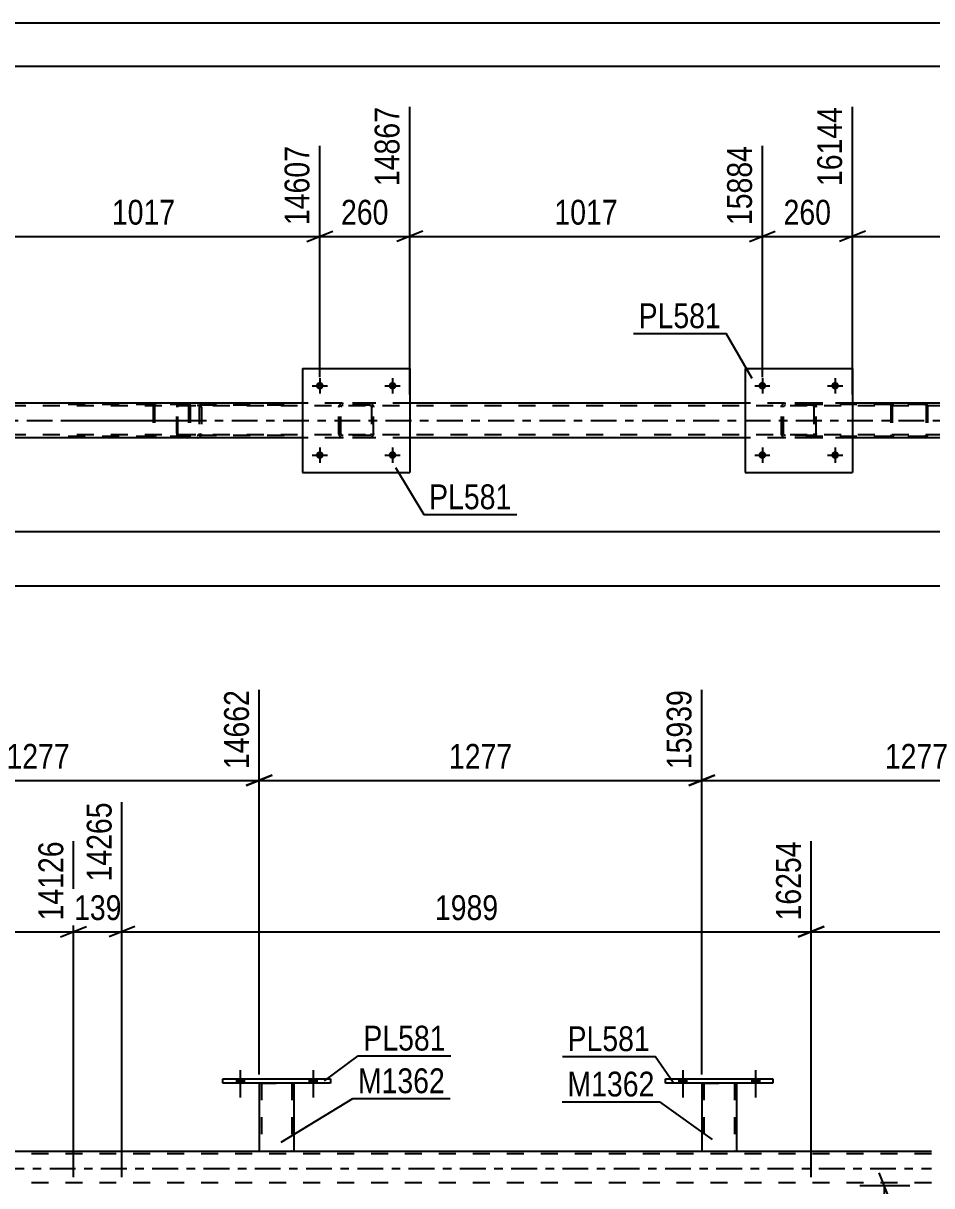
# Model space of a CAD drawing. Header units: millimetres. Extents: x 0 to 841, y 0 to 594.
# Drawn here: x 637.8 to 742.7, y 459.8 to 594 of the extents above; entities that cross this region are included whole.
import ezdxf

# ---------------------------------------------------------------- set-up
doc = ezdxf.new("R2010")
doc.units = ezdxf.units.MM
doc.linetypes.add('DXK_LINE_DOT2', pattern=[3.9198, 1.9599, -1.9599])
doc.linetypes.add('DXK_LINE_DOT3', pattern=[5.9187, 2.979, -0.9799, 0.9799, -0.9799])
doc.styles.add('Arial Narrow', font='ARIALN.TTF', dxfattribs={"height": 0.2})

# ---------------------------------------------------------------- blocks, each defined once
blk = doc.blocks.new('Unknown-318885291-1133')
at = {"color": 5, "linetype": 'Continuous'}
for p, q in [((841, 594), (0, 594)), ((836, 589), (5, 589))]:
    blk.add_line(p, q, dxfattribs=at)
blk = doc.blocks.new('Part-318885291-2902 - 2884')
at = {"color": 2, "linetype": 'Continuous'}
for p, q in [((721.13, 554.17), (721.13, 542.17)), ((721.13, 554.17), (733.53, 554.17)), ((733.53, 554.17), (733.53, 542.17)), ((721.13, 542.17), (733.53, 542.17))]:
    blk.add_line(p, q, dxfattribs=at)
blk = doc.blocks.new('Bolt-318885291-2938 - 2884')
at = {"linetype": 'Continuous'}
for points in [[(672.49, 544.17, -1), (671.61, 544.17, -1)], [(680.89, 544.17, -1), (680.01, 544.17, -1)]]:
    blk.add_hatch(color=1, dxfattribs=at).paths.add_polyline_path(points)
at = {"color": 1, "linetype": 'Continuous'}
for p, q in [((672.05, 545.05), (672.05, 543.29)), ((680.45, 545.05), (680.45, 543.29)), ((671.17, 544.17), (672.93, 544.17)), ((679.57, 544.17), (681.33, 544.17))]:
    blk.add_line(p, q, dxfattribs=at)
blk = doc.blocks.new('Bolt-318885291-2939 - 2884')
at = {"linetype": 'Continuous'}
for points in [[(672.49, 552.17, -1), (671.61, 552.17, -1)], [(680.89, 552.17, -1), (680.01, 552.17, -1)]]:
    blk.add_hatch(color=1, dxfattribs=at).paths.add_polyline_path(points)
at = {"color": 1, "linetype": 'Continuous'}
for p, q in [((672.05, 553.05), (672.05, 551.29)), ((680.45, 553.05), (680.45, 551.29)), ((671.17, 552.17), (672.93, 552.17)), ((679.57, 552.17), (681.33, 552.17))]:
    blk.add_line(p, q, dxfattribs=at)
blk = doc.blocks.new('Bolt-318885291-2940 - 2884')
at = {"linetype": 'Continuous'}
for points in [[(723.57, 544.17, -1), (722.69, 544.17, -1)], [(731.97, 544.17, -1), (731.09, 544.17, -1)]]:
    blk.add_hatch(color=1, dxfattribs=at).paths.add_polyline_path(points)
at = {"color": 1, "linetype": 'Continuous'}
for p, q in [((723.13, 545.05), (723.13, 543.29)), ((731.53, 545.05), (731.53, 543.29)), ((722.25, 544.17), (724.01, 544.17)), ((730.65, 544.17), (732.41, 544.17))]:
    blk.add_line(p, q, dxfattribs=at)
blk = doc.blocks.new('Bolt-318885291-2941 - 2884')
at = {"linetype": 'Continuous'}
for points in [[(723.57, 552.17, -1), (722.69, 552.17, -1)], [(731.97, 552.17, -1), (731.09, 552.17, -1)]]:
    blk.add_hatch(color=1, dxfattribs=at).paths.add_polyline_path(points)
at = {"color": 1, "linetype": 'Continuous'}
for p, q in [((723.13, 553.05), (723.13, 551.29)), ((731.53, 553.05), (731.53, 551.29)), ((722.25, 552.17), (724.01, 552.17)), ((730.65, 552.17), (732.41, 552.17))]:
    blk.add_line(p, q, dxfattribs=at)
blk = doc.blocks.new('Part-318885291-2991 - 2884')
at = {"color": 7, "linetype": 'DXK_LINE_DOT2'}
for p, q in [((725.62, 550.13), (725.81, 550.17)), ((725.81, 550.17), (725.62, 550.13)), ((728.85, 550.17), (725.81, 550.17)), ((728.85, 550.17), (729.03, 550.13)), ((729.03, 550.13), (728.85, 550.17)), ((725.33, 549.69), (725.36, 549.87)), ((725.36, 549.87), (725.33, 549.69)), ((725.33, 546.65), (725.33, 549.69)), ((725.57, 549.69), (725.58, 549.78)), ((725.57, 546.65), (725.57, 549.69)), ((725.58, 549.78), (725.64, 549.86)), ((725.64, 549.86), (725.71, 549.91)), ((725.71, 549.91), (725.81, 549.93)), ((728.85, 549.93), (725.81, 549.93)), ((728.85, 549.93), (728.94, 549.91)), ((728.94, 549.91), (729.02, 549.86)), ((729.02, 549.86), (729.07, 549.78)), ((729.07, 549.78), (729.09, 549.69)), ((729.09, 549.69), (729.09, 546.65)), ((729.29, 549.87), (729.33, 549.69)), ((729.33, 549.69), (729.29, 549.87)), ((729.33, 546.65), (729.33, 549.69)), ((725.36, 546.46), (725.33, 546.65)), ((725.33, 546.65), (725.36, 546.46)), ((725.58, 546.55), (725.57, 546.65)), ((725.64, 546.48), (725.58, 546.55)), ((725.81, 546.17), (725.62, 546.2)), ((725.62, 546.2), (725.81, 546.17)), ((725.71, 546.42), (725.64, 546.48)), ((725.81, 546.41), (725.71, 546.42)), ((728.85, 546.41), (725.81, 546.41)), ((728.85, 546.17), (725.81, 546.17)), ((728.94, 546.42), (728.85, 546.41)), ((729.03, 546.2), (728.85, 546.17)), ((728.85, 546.17), (729.03, 546.2)), ((729.02, 546.48), (728.94, 546.42)), ((729.07, 546.55), (729.02, 546.48)), ((729.09, 546.65), (729.07, 546.55)), ((729.33, 546.65), (729.29, 546.46)), ((729.29, 546.46), (729.33, 546.65))]:
    blk.add_line(p, q, dxfattribs=at)
at = {"color": 7, "linetype": 'DXK_LINE_DOT3'}
blk.add_line((727.33, 548.17), (727.33, 548.17), dxfattribs=at)
at = {"color": 7, "linetype": 'DXK_LINE_DOT2'}
for centre, start, end in [((725.81, 549.69), 112.5, 157.5), ((725.81, 549.69), 112.5, 157.5), ((728.85, 549.69), 22.5, 67.5), ((728.85, 549.69), 22.5, 67.5), ((725.81, 546.65), 202.5, 247.5), ((725.81, 546.65), 202.5, 247.5), ((728.85, 546.65), 292.5, 337.5), ((728.85, 546.65), 292.5, 337.5)]:
    blk.add_arc(centre, 0.48, start, end, dxfattribs=at)
blk = doc.blocks.new('Part-318885291-3011 - 2884')
at = {"color": 7, "linetype": 'DXK_LINE_DOT2'}
for p, q in [((655.6, 550.03), (655.55, 549.87)), ((655.69, 550.13), (655.6, 550.03)), ((655.8, 550.17), (655.69, 550.13)), ((667.95, 550.17), (655.8, 550.17)), ((657.07, 549.93), (657.07, 550.17)), ((658.08, 550.13), (657.89, 550.17)), ((655.55, 549.87), (655.53, 549.69)), ((655.53, 546.65), (655.53, 549.69)), ((655.66, 549.69), (655.67, 549.78)), ((655.66, 546.65), (655.66, 549.69)), ((655.67, 549.78), (655.7, 549.86)), ((655.7, 549.86), (655.74, 549.91)), ((655.74, 549.91), (655.8, 549.93)), ((667.95, 549.93), (655.8, 549.93)), ((657.89, 549.93), (657.98, 549.91)), ((657.98, 549.91), (658.07, 549.86)), ((658.07, 549.86), (658.12, 549.78)), ((658.12, 549.78), (658.14, 549.69)), ((658.14, 549.69), (658.14, 546.65)), ((658.37, 549.77), (658.35, 549.87)), ((658.39, 549.69), (658.37, 549.77)), ((658.39, 549.69), (658.39, 546.65)), ((655.53, 546.65), (655.55, 546.46)), ((655.55, 546.46), (655.6, 546.31)), ((655.6, 546.31), (655.69, 546.2)), ((655.67, 546.55), (655.66, 546.65)), ((655.7, 546.48), (655.67, 546.55)), ((655.69, 546.2), (655.8, 546.17)), ((655.74, 546.42), (655.7, 546.48)), ((655.8, 546.41), (655.74, 546.42)), ((667.95, 546.41), (655.8, 546.41)), ((667.95, 546.17), (655.8, 546.17)), ((657.07, 546.17), (657.07, 546.41)), ((657.98, 546.42), (657.89, 546.41)), ((657.89, 546.17), (658.08, 546.2)), ((658.07, 546.48), (657.98, 546.42)), ((658.12, 546.55), (658.07, 546.48)), ((658.14, 546.65), (658.12, 546.55)), ((658.35, 546.46), (658.37, 546.56)), ((658.37, 546.56), (658.39, 546.65))]:
    blk.add_line(p, q, dxfattribs=at)
for centre, start, end in [((657.9, 549.67), 23.8494, 68.8059), ((657.9, 546.66), 291.1941, 336.1506)]:
    blk.add_arc(centre, 0.492, start, end, dxfattribs=at)
blk = doc.blocks.new('Part-318885291-3015 - 2884')
at = {"color": 7, "linetype": 'DXK_LINE_DOT2'}
for p, q in [((656.73, 550.17), (641.4, 550.17)), ((653.16, 550.17), (653.03, 550.14)), ((656.86, 550.14), (656.73, 550.17)), ((656.73, 550.01), (641.4, 550.01)), ((652.84, 549.97), (652.82, 549.85)), ((652.82, 549.85), (652.82, 546.49)), ((652.99, 549.85), (653, 549.91)), ((652.99, 549.85), (652.99, 546.49)), ((653, 549.91), (653.04, 549.96)), ((653.04, 549.96), (653.09, 549.99)), ((653.09, 549.99), (653.16, 550.01)), ((656.73, 550.01), (656.8, 549.99)), ((656.8, 549.99), (656.82, 549.98)), ((656.82, 549.98), (656.85, 549.96)), ((656.85, 549.96), (656.89, 549.91)), ((656.89, 549.91), (656.9, 549.85)), ((656.9, 549.85), (656.9, 546.49)), ((657.07, 549.85), (657.05, 549.97)), ((657.07, 549.85), (657.07, 546.49)), ((656.73, 546.33), (641.4, 546.33)), ((656.73, 546.17), (641.4, 546.17)), ((652.82, 546.49), (652.84, 546.36)), ((653, 546.43), (652.99, 546.49)), ((653.04, 546.37), (653, 546.43)), ((653.03, 546.19), (653.16, 546.17)), ((653.04, 546.37), (653.07, 546.35)), ((653.07, 546.35), (653.09, 546.34)), ((653.09, 546.34), (653.16, 546.33)), ((656.8, 546.34), (656.73, 546.33)), ((656.73, 546.17), (656.86, 546.19)), ((656.85, 546.37), (656.8, 546.34)), ((656.89, 546.43), (656.85, 546.37)), ((656.9, 546.49), (656.89, 546.43)), ((657.05, 546.36), (657.07, 546.49))]:
    blk.add_line(p, q, dxfattribs=at)
at = {"color": 7, "linetype": 'DXK_LINE_DOT3'}
blk.add_line((643.19, 548.17), (658.36, 548.17), dxfattribs=at)
at = {"color": 7, "linetype": 'DXK_LINE_DOT2'}
for centre, start, end in [((653.14, 549.83), 110.7583, 155.68), ((656.74, 549.83), 24.32, 69.2417), ((653.14, 546.5), 204.32, 249.2417), ((656.74, 546.5), 290.7583, 335.68)]:
    blk.add_arc(centre, 0.331, start, end, dxfattribs=at)
blk = doc.blocks.new('Part-318885291-3022 - 2884')
at = {"color": 7, "linetype": 'DXK_LINE_DOT2'}
for p, q in [((741.87, 550.17), (726.54, 550.17)), ((738.29, 550.17), (738.16, 550.14)), ((742, 550.14), (741.87, 550.17)), ((741.87, 550.01), (726.54, 550.01)), ((737.98, 549.97), (737.95, 549.85)), ((737.95, 549.85), (737.95, 546.49)), ((738.12, 549.85), (738.13, 549.91)), ((738.12, 549.85), (738.12, 546.49)), ((738.13, 549.91), (738.17, 549.96)), ((738.17, 549.96), (738.23, 549.99)), ((738.23, 549.99), (738.29, 550.01)), ((741.87, 550.01), (741.93, 549.99)), ((741.93, 549.99), (741.96, 549.98)), ((741.96, 549.98), (741.99, 549.96)), ((741.99, 549.96), (742.02, 549.91)), ((742.02, 549.91), (742.04, 549.85)), ((742.04, 549.85), (742.04, 546.49)), ((742.21, 549.85), (742.18, 549.97)), ((742.21, 549.85), (742.21, 546.49)), ((741.87, 546.33), (726.54, 546.33)), ((741.87, 546.17), (726.54, 546.17)), ((737.95, 546.49), (737.98, 546.36)), ((738.13, 546.43), (738.12, 546.49)), ((738.17, 546.37), (738.13, 546.43)), ((738.16, 546.19), (738.29, 546.17)), ((738.17, 546.37), (738.2, 546.35)), ((738.2, 546.35), (738.23, 546.34)), ((738.23, 546.34), (738.29, 546.33)), ((741.93, 546.34), (741.87, 546.33)), ((741.87, 546.17), (742, 546.19)), ((741.99, 546.37), (741.93, 546.34)), ((742.02, 546.43), (741.99, 546.37)), ((742.04, 546.49), (742.02, 546.43)), ((742.18, 546.36), (742.21, 546.49))]:
    blk.add_line(p, q, dxfattribs=at)
for centre, start, end in [((738.28, 549.83), 110.7583, 155.68), ((741.88, 549.83), 24.32, 69.2417), ((738.28, 546.5), 204.32, 249.2417), ((741.88, 546.5), 290.7583, 335.68)]:
    blk.add_arc(centre, 0.331, start, end, dxfattribs=at)
blk = doc.blocks.new('Part-318885291-3088 - 2884')
at = {"color": 2, "linetype": 'Continuous'}
for p, q in [((670.05, 550.17), (631.37, 550.17)), ((721.13, 550.17), (682.45, 550.17)), ((751.81, 550.17), (733.53, 550.17)), ((670.05, 546.17), (631.37, 546.17)), ((721.13, 546.17), (682.45, 546.17)), ((751.81, 546.17), (733.53, 546.17))]:
    blk.add_line(p, q, dxfattribs=at)
at = {"color": 7, "linetype": 'DXK_LINE_DOT2'}
for p, q in [((682.45, 550.17), (670.05, 550.17)), ((733.53, 550.17), (721.13, 550.17)), ((751.81, 549.85), (87.78, 549.85)), ((751.81, 546.49), (87.78, 546.49)), ((682.45, 546.17), (670.05, 546.17)), ((733.53, 546.17), (721.13, 546.17))]:
    blk.add_line(p, q, dxfattribs=at)
at = {"color": 7, "linetype": 'DXK_LINE_DOT3'}
blk.add_line((87.78, 548.17), (751.81, 548.17), dxfattribs=at)
blk = doc.blocks.new('Part-318885291-3112 - 2884')
at = {"color": 7, "linetype": 'DXK_LINE_DOT2'}
for p, q in [((674.54, 550.13), (674.73, 550.17)), ((674.73, 550.17), (674.54, 550.13)), ((677.77, 550.17), (674.73, 550.17)), ((677.77, 550.17), (677.95, 550.13)), ((677.95, 550.13), (677.77, 550.17)), ((674.25, 549.69), (674.28, 549.87)), ((674.28, 549.87), (674.25, 549.69)), ((674.25, 546.65), (674.25, 549.69)), ((674.49, 549.69), (674.5, 549.78)), ((674.49, 546.65), (674.49, 549.69)), ((674.5, 549.78), (674.56, 549.86)), ((674.56, 549.86), (674.63, 549.91)), ((674.63, 549.91), (674.73, 549.93)), ((677.77, 549.93), (674.73, 549.93)), ((677.77, 549.93), (677.86, 549.91)), ((677.86, 549.91), (677.94, 549.86)), ((677.94, 549.86), (677.99, 549.78)), ((677.99, 549.78), (678.01, 549.69)), ((678.01, 549.69), (678.01, 546.65)), ((678.21, 549.87), (678.25, 549.69)), ((678.25, 549.69), (678.21, 549.87)), ((678.25, 546.65), (678.25, 549.69)), ((674.28, 546.46), (674.25, 546.65)), ((674.25, 546.65), (674.28, 546.46)), ((674.5, 546.55), (674.49, 546.65)), ((674.56, 546.48), (674.5, 546.55)), ((674.73, 546.17), (674.54, 546.2)), ((674.54, 546.2), (674.73, 546.17)), ((674.63, 546.42), (674.56, 546.48)), ((674.73, 546.41), (674.63, 546.42)), ((677.77, 546.41), (674.73, 546.41)), ((677.77, 546.17), (674.73, 546.17)), ((677.86, 546.42), (677.77, 546.41)), ((677.95, 546.2), (677.77, 546.17)), ((677.77, 546.17), (677.95, 546.2)), ((677.94, 546.48), (677.86, 546.42)), ((677.99, 546.55), (677.94, 546.48)), ((678.01, 546.65), (677.99, 546.55)), ((678.25, 546.65), (678.21, 546.46)), ((678.21, 546.46), (678.25, 546.65))]:
    blk.add_line(p, q, dxfattribs=at)
at = {"color": 7, "linetype": 'DXK_LINE_DOT3'}
blk.add_line((676.25, 548.17), (676.25, 548.17), dxfattribs=at)
at = {"color": 7, "linetype": 'DXK_LINE_DOT2'}
for centre, start, end in [((674.73, 549.69), 112.5, 157.5), ((674.73, 549.69), 112.5, 157.5), ((677.77, 549.69), 22.5, 67.5), ((677.77, 549.69), 22.5, 67.5), ((674.73, 546.65), 202.5, 247.5), ((674.73, 546.65), 202.5, 247.5), ((677.77, 546.65), 292.5, 337.5), ((677.77, 546.65), 292.5, 337.5)]:
    blk.add_arc(centre, 0.48, start, end, dxfattribs=at)
blk = doc.blocks.new('Part-318885291-3127 - 2884')
at = {"color": 2, "linetype": 'Continuous'}
for p, q in [((670.05, 554.17), (670.05, 542.17)), ((670.05, 554.17), (682.45, 554.17)), ((682.45, 554.17), (682.45, 542.17)), ((670.05, 542.17), (682.45, 542.17))]:
    blk.add_line(p, q, dxfattribs=at)
blk = doc.blocks.new('Part-318885291-3930 - 3904')
at = {"color": 2, "linetype": 'Continuous'}
blk.add_line((78.6, 463.85), (742.64, 463.85), dxfattribs=at)
at = {"color": 7, "linetype": 'DXK_LINE_DOT2'}
for p, q in [((742.64, 463.53), (78.6, 463.53)), ((742.64, 460.17), (78.6, 460.17))]:
    blk.add_line(p, q, dxfattribs=at)
at = {"color": 7, "linetype": 'DXK_LINE_DOT3'}
blk.add_line((78.6, 461.85), (742.64, 461.85), dxfattribs=at)
blk = doc.blocks.new('Bolt-318885291-4166 - 3904')
at = {"linetype": 'Continuous'}
for points in [[(713.51, 471.69), (714.39, 471.69), (714.39, 472.17), (713.51, 472.17)], [(721.91, 471.69), (722.79, 471.69), (722.79, 472.17), (721.91, 472.17)]]:
    blk.add_hatch(color=1, dxfattribs=at).paths.add_polyline_path(points)
at = {"color": 1, "linetype": 'Continuous'}
for p, q in [((713.95, 473.17), (713.95, 470.05)), ((722.35, 473.17), (722.35, 470.05)), ((713.51, 472.17), (713.51, 471.69)), ((714.39, 472.17), (714.39, 471.69)), ((721.91, 472.17), (721.91, 471.69)), ((722.79, 472.17), (722.79, 471.69))]:
    blk.add_line(p, q, dxfattribs=at)
blk = doc.blocks.new('Part-318885291-4284 - 3904')
at = {"color": 2, "linetype": 'Continuous'}
for p, q in [((711.95, 472.17), (724.35, 472.17)), ((711.95, 471.69), (711.95, 472.17)), ((724.35, 471.69), (711.95, 471.69)), ((724.35, 472.17), (724.35, 471.69))]:
    blk.add_line(p, q, dxfattribs=at)
blk = doc.blocks.new('Part-318885291-4327 - 3904')
at = {"color": 2, "linetype": 'Continuous'}
for p, q in [((665.07, 471.69), (665.07, 463.85)), ((669.07, 471.69), (669.07, 463.85)), ((665.07, 463.85), (669.07, 463.85))]:
    blk.add_line(p, q, dxfattribs=at)
at = {"color": 7, "linetype": 'DXK_LINE_DOT2'}
for p, q in [((665.07, 471.69), (669.07, 471.69)), ((665.07, 471.69), (665.07, 471.69)), ((665.07, 471.69), (665.07, 471.69)), ((665.31, 471.69), (665.31, 463.85)), ((668.83, 471.69), (668.83, 463.85)), ((669.07, 471.69), (669.07, 471.69)), ((669.07, 471.69), (669.07, 471.69)), ((668.82, 463.85), (668.78, 463.85)), ((668.78, 463.85), (668.82, 463.85)), ((668.83, 463.85), (668.82, 463.85)), ((668.82, 463.85), (668.83, 463.85))]:
    blk.add_line(p, q, dxfattribs=at)
blk = doc.blocks.new('Bolt-318885291-4167 - 3904')
at = {"linetype": 'Continuous'}
for points in [[(713.51, 471.69), (714.39, 471.69), (714.39, 472.17), (713.51, 472.17)], [(721.91, 471.69), (722.79, 471.69), (722.79, 472.17), (721.91, 472.17)]]:
    blk.add_hatch(color=1, dxfattribs=at).paths.add_polyline_path(points)
at = {"color": 1, "linetype": 'Continuous'}
for p, q in [((713.95, 473.17), (713.95, 470.05)), ((722.35, 473.17), (722.35, 470.05)), ((713.51, 472.17), (713.51, 471.69)), ((714.39, 472.17), (714.39, 471.69)), ((721.91, 472.17), (721.91, 471.69)), ((722.79, 472.17), (722.79, 471.69))]:
    blk.add_line(p, q, dxfattribs=at)
blk = doc.blocks.new('Part-318885291-4289 - 3904')
at = {"color": 2, "linetype": 'Continuous'}
for p, q in [((716.15, 471.69), (716.15, 463.85)), ((720.15, 471.69), (720.15, 463.85)), ((716.15, 463.85), (720.15, 463.85))]:
    blk.add_line(p, q, dxfattribs=at)
at = {"color": 7, "linetype": 'DXK_LINE_DOT2'}
for p, q in [((716.15, 471.69), (720.15, 471.69)), ((716.15, 471.69), (716.15, 471.69)), ((716.15, 471.69), (716.15, 471.69)), ((716.39, 471.69), (716.39, 463.85)), ((719.91, 471.69), (719.91, 463.85)), ((720.15, 471.69), (720.15, 471.69)), ((720.15, 471.69), (720.15, 471.69)), ((719.9, 463.85), (719.86, 463.85)), ((719.86, 463.85), (719.9, 463.85)), ((719.91, 463.85), (719.9, 463.85)), ((719.9, 463.85), (719.91, 463.85))]:
    blk.add_line(p, q, dxfattribs=at)
blk = doc.blocks.new('Part-318885291-4312 - 3904')
at = {"color": 2, "linetype": 'Continuous'}
for p, q in [((660.87, 472.17), (673.27, 472.17)), ((660.87, 471.69), (660.87, 472.17)), ((673.27, 471.69), (660.87, 471.69)), ((673.27, 472.17), (673.27, 471.69))]:
    blk.add_line(p, q, dxfattribs=at)
blk = doc.blocks.new('Bolt-318885291-4342 - 3904')
at = {"linetype": 'Continuous'}
for points in [[(662.43, 471.69), (663.31, 471.69), (663.31, 472.17), (662.43, 472.17)], [(670.83, 471.69), (671.71, 471.69), (671.71, 472.17), (670.83, 472.17)]]:
    blk.add_hatch(color=1, dxfattribs=at).paths.add_polyline_path(points)
at = {"color": 1, "linetype": 'Continuous'}
for p, q in [((662.87, 473.17), (662.87, 470.05)), ((671.27, 473.17), (671.27, 470.05)), ((662.43, 472.17), (662.43, 471.69)), ((663.31, 472.17), (663.31, 471.69)), ((670.83, 472.17), (670.83, 471.69)), ((671.71, 472.17), (671.71, 471.69))]:
    blk.add_line(p, q, dxfattribs=at)
blk = doc.blocks.new('Bolt-318885291-4343 - 3904')
at = {"linetype": 'Continuous'}
for points in [[(662.43, 471.69), (663.31, 471.69), (663.31, 472.17), (662.43, 472.17)], [(670.83, 471.69), (671.71, 471.69), (671.71, 472.17), (670.83, 472.17)]]:
    blk.add_hatch(color=1, dxfattribs=at).paths.add_polyline_path(points)
at = {"color": 1, "linetype": 'Continuous'}
for p, q in [((662.87, 473.17), (662.87, 470.05)), ((671.27, 473.17), (671.27, 470.05)), ((662.43, 472.17), (662.43, 471.69)), ((663.31, 472.17), (663.31, 471.69)), ((670.83, 472.17), (670.83, 471.69)), ((671.71, 472.17), (671.71, 471.69))]:
    blk.add_line(p, q, dxfattribs=at)
blk = doc.blocks.new('StraightDimension-318885291-3141 - 2884')
at = {"color": 7, "linetype": 'Continuous'}
blk.add_line((87.14, 529.08), (793.73, 529.08), dxfattribs=at)
blk = doc.blocks.new('StraightDimension-318885291-8431 - 2884')
at = {"color": 7, "linetype": 'Continuous'}
for p, q in [((733.53, 551.17), (733.53, 584.35)), ((763.51, 553.17), (763.51, 579.85)), ((735.03, 570.01), (732.03, 568.81)), ((733.53, 569.41), (763.51, 569.41)), ((762.01, 568.81), (765.01, 570.01))]:
    blk.add_line(p, q, dxfattribs=at)
at = {"color": 0}
blk.add_wipeout([(752.77, 570.16), (752.77, 574.36), (744.26, 574.36), (744.26, 570.16)], dxfattribs=at)
at = {"color": 3, "style": 'Arial Narrow'}
blk.add_text('1017', height=2.863, dxfattribs=at).set_placement((744.86, 570.76))
at = {"color": 0, "linetype": 'Continuous'}
blk.add_wipeout([(762.91, 580.45), (758.71, 580.45), (758.71, 570.11), (762.91, 570.11)], dxfattribs=at)
at = {"color": 3, "linetype": 'Continuous', "style": 'Arial Narrow'}
blk.add_text('17161', height=2.863, rotation=90.0002, dxfattribs=at).set_placement((762.31, 570.71))
blk = doc.blocks.new('StraightDimension-318885291-8432 - 2884')
at = {"color": 7, "linetype": 'Continuous'}
for p, q in [((733.53, 551.17), (733.53, 584.35)), ((723.13, 553.17), (723.13, 579.85)), ((721.63, 568.81), (724.63, 570.01)), ((723.13, 569.41), (733.53, 569.41)), ((735.03, 570.01), (732.03, 568.81))]:
    blk.add_line(p, q, dxfattribs=at)
at = {"color": 0}
blk.add_wipeout([(731.67, 570.16), (731.67, 574.36), (724.98, 574.36), (724.98, 570.16)], dxfattribs=at)
at = {"color": 3, "style": 'Arial Narrow'}
blk.add_text('260', height=2.863, dxfattribs=at).set_placement((725.58, 570.76))
at = {"color": 0, "linetype": 'Continuous'}
blk.add_wipeout([(732.93, 584.95), (728.73, 584.95), (728.73, 574.61), (732.93, 574.61)], dxfattribs=at)
at = {"color": 3, "linetype": 'Continuous', "style": 'Arial Narrow'}
blk.add_text('16144', height=2.863, rotation=90.0002, dxfattribs=at).set_placement((732.33, 575.21))
blk = doc.blocks.new('StraightDimension-318885291-8433 - 2884')
at = {"color": 7, "linetype": 'Continuous'}
for p, q in [((682.45, 551.17), (682.45, 584.35)), ((723.13, 553.17), (723.13, 579.85)), ((683.95, 570.01), (680.95, 568.81)), ((682.45, 569.41), (723.13, 569.41)), ((721.63, 568.81), (724.63, 570.01))]:
    blk.add_line(p, q, dxfattribs=at)
at = {"color": 0}
blk.add_wipeout([(707.04, 570.16), (707.04, 574.36), (698.53, 574.36), (698.53, 570.16)], dxfattribs=at)
at = {"color": 3, "style": 'Arial Narrow'}
blk.add_text('1017', height=2.863, dxfattribs=at).set_placement((699.13, 570.76))
at = {"color": 0, "linetype": 'Continuous'}
blk.add_wipeout([(722.53, 580.45), (718.33, 580.45), (718.33, 570.11), (722.53, 570.11)], dxfattribs=at)
at = {"color": 3, "linetype": 'Continuous', "style": 'Arial Narrow'}
blk.add_text('15884', height=2.863, rotation=90.0002, dxfattribs=at).set_placement((721.93, 570.71))
blk = doc.blocks.new('StraightDimension-318885291-8434 - 2884')
at = {"color": 7, "linetype": 'Continuous'}
for p, q in [((682.45, 551.17), (682.45, 584.35)), ((672.05, 553.17), (672.05, 579.85)), ((670.55, 568.81), (673.55, 570.01)), ((672.05, 569.41), (682.45, 569.41)), ((683.95, 570.01), (680.95, 568.81))]:
    blk.add_line(p, q, dxfattribs=at)
at = {"color": 0}
blk.add_wipeout([(680.59, 570.16), (680.59, 574.36), (673.9, 574.36), (673.9, 570.16)], dxfattribs=at)
at = {"color": 3, "style": 'Arial Narrow'}
blk.add_text('260', height=2.863, dxfattribs=at).set_placement((674.5, 570.76))
at = {"color": 0, "linetype": 'Continuous'}
blk.add_wipeout([(681.85, 584.95), (677.65, 584.95), (677.65, 574.61), (681.85, 574.61)], dxfattribs=at)
at = {"color": 3, "linetype": 'Continuous', "style": 'Arial Narrow'}
blk.add_text('14867', height=2.863, rotation=90.0002, dxfattribs=at).set_placement((681.25, 575.21))
blk = doc.blocks.new('StraightDimension-318885291-8435 - 2884')
at = {"color": 7, "linetype": 'Continuous'}
for p, q in [((631.37, 551.17), (631.37, 584.35)), ((672.05, 553.17), (672.05, 579.85)), ((632.87, 570.01), (629.87, 568.81)), ((631.37, 569.41), (672.05, 569.41)), ((670.55, 568.81), (673.55, 570.01))]:
    blk.add_line(p, q, dxfattribs=at)
at = {"color": 0}
blk.add_wipeout([(655.96, 570.16), (655.96, 574.36), (647.45, 574.36), (647.45, 570.16)], dxfattribs=at)
at = {"color": 3, "style": 'Arial Narrow'}
blk.add_text('1017', height=2.863, dxfattribs=at).set_placement((648.05, 570.76))
at = {"color": 0, "linetype": 'Continuous'}
blk.add_wipeout([(671.45, 580.45), (667.25, 580.45), (667.25, 570.11), (671.45, 570.11)], dxfattribs=at)
at = {"color": 3, "linetype": 'Continuous', "style": 'Arial Narrow'}
blk.add_text('14607', height=2.863, rotation=90.0002, dxfattribs=at).set_placement((670.85, 570.71))
blk = doc.blocks.new('StraightDimension-318885291-9220 - 2884')
at = {"color": 7, "linetype": 'Continuous'}
blk.add_line((87.78, 535.34), (793.73, 535.34), dxfattribs=at)
blk = doc.blocks.new('StraightDimension-318885291-5227 - 3904')
at = {"color": 7, "linetype": 'Continuous'}
for p, q in [((564.08, 460.85), (564.08, 504.1)), ((643.64, 460.85), (643.64, 499.6)), ((565.58, 489.76), (562.58, 488.56)), ((642.14, 488.56), (645.14, 489.76)), ((564.08, 489.16), (643.64, 489.16))]:
    blk.add_line(p, q, dxfattribs=at)
at = {"color": 0}
blk.add_wipeout([(608.12, 489.91), (608.12, 494.11), (599.61, 494.11), (599.61, 489.91)], dxfattribs=at)
at = {"color": 3, "style": 'Arial Narrow'}
blk.add_text('1989', height=2.863, dxfattribs=at).set_placement((600.21, 490.51))
at = {"color": 0, "linetype": 'Continuous'}
blk.add_wipeout([(643.04, 500.2), (638.84, 500.2), (638.84, 489.86), (643.04, 489.86)], dxfattribs=at)
at = {"color": 3, "linetype": 'Continuous', "style": 'Arial Narrow'}
blk.add_text('14126', height=2.863, rotation=90.0002, dxfattribs=at).set_placement((642.44, 490.46))
blk = doc.blocks.new('StraightDimension-318885291-10244 - 3904')
at = {"color": 7, "linetype": 'Continuous'}
for p, q in [((716.15, 472.69), (716.15, 517.06)), ((765.71, 472.69), (765.71, 517.06)), ((717.65, 507.22), (714.65, 506.02)), ((764.21, 506.02), (767.21, 507.22)), ((716.15, 506.62), (765.71, 506.62))]:
    blk.add_line(p, q, dxfattribs=at)
at = {"color": 0}
blk.add_wipeout([(745.19, 507.37), (745.19, 511.57), (736.67, 511.57), (736.67, 507.37)], dxfattribs=at)
at = {"color": 3, "style": 'Arial Narrow'}
blk.add_text('1277', height=2.863, dxfattribs=at).set_placement((737.27, 507.97))
at = {"color": 0, "linetype": 'Continuous'}
blk.add_wipeout([(765.11, 517.66), (760.91, 517.66), (760.91, 507.32), (765.11, 507.32)], dxfattribs=at)
at = {"color": 3, "linetype": 'Continuous', "style": 'Arial Narrow'}
blk.add_text('17216', height=2.863, rotation=90.0002, dxfattribs=at).set_placement((764.51, 507.92))
blk = doc.blocks.new('StraightDimension-318885291-5162 - 3904')
at = {"color": 7, "linetype": 'Continuous'}
for p, q in [((728.78, 460.85), (728.78, 499.6)), ((793.73, 464.85), (793.73, 499.6)), ((730.28, 489.76), (727.28, 488.56)), ((792.23, 488.56), (795.23, 489.76)), ((728.78, 489.16), (793.73, 489.16))]:
    blk.add_line(p, q, dxfattribs=at)
at = {"color": 0}
blk.add_wipeout([(765.51, 489.91), (765.51, 494.11), (757, 494.11), (757, 489.91)], dxfattribs=at)
at = {"color": 3, "style": 'Arial Narrow'}
blk.add_text('1780', height=2.863, dxfattribs=at).set_placement((757.6, 490.51))
at = {"color": 0, "linetype": 'Continuous'}
blk.add_wipeout([(793.13, 500.2), (788.93, 500.2), (788.93, 489.86), (793.13, 489.86)], dxfattribs=at)
at = {"color": 3, "linetype": 'Continuous', "style": 'Arial Narrow'}
blk.add_text('18034', height=2.863, rotation=90.0002, dxfattribs=at).set_placement((792.53, 490.46))
blk = doc.blocks.new('StraightDimension-318885291-5203 - 3904')
at = {"color": 7, "linetype": 'Continuous'}
for p, q in [((649.22, 460.85), (649.22, 504.1)), ((643.64, 460.85), (643.64, 499.6)), ((642.14, 488.56), (645.14, 489.76)), ((650.72, 489.76), (647.72, 488.56)), ((643.64, 489.16), (649.22, 489.16))]:
    blk.add_line(p, q, dxfattribs=at)
at = {"color": 0}
blk.add_wipeout([(649.77, 489.91), (649.77, 494.11), (643.09, 494.11), (643.09, 489.91)], dxfattribs=at)
at = {"color": 3, "style": 'Arial Narrow'}
blk.add_text('139', height=2.863, dxfattribs=at).set_placement((643.69, 490.51))
at = {"color": 0, "linetype": 'Continuous'}
blk.add_wipeout([(648.62, 504.7), (644.42, 504.7), (644.42, 494.36), (648.62, 494.36)], dxfattribs=at)
at = {"color": 3, "linetype": 'Continuous', "style": 'Arial Narrow'}
blk.add_text('14265', height=2.863, rotation=90.0002, dxfattribs=at).set_placement((648.02, 494.96))
blk = doc.blocks.new('StraightDimension-318885291-10245 - 3904')
at = {"color": 7, "linetype": 'Continuous'}
for p, q in [((665.07, 472.69), (665.07, 517.06)), ((716.15, 472.69), (716.15, 517.06)), ((666.57, 507.22), (663.57, 506.02)), ((714.65, 506.02), (717.65, 507.22)), ((665.07, 506.62), (716.15, 506.62))]:
    blk.add_line(p, q, dxfattribs=at)
at = {"color": 0}
blk.add_wipeout([(694.87, 507.37), (694.87, 511.57), (686.36, 511.57), (686.36, 507.37)], dxfattribs=at)
at = {"color": 3, "style": 'Arial Narrow'}
blk.add_text('1277', height=2.863, dxfattribs=at).set_placement((686.96, 507.97))
at = {"color": 0, "linetype": 'Continuous'}
blk.add_wipeout([(715.55, 517.66), (711.35, 517.66), (711.35, 507.32), (715.55, 507.32)], dxfattribs=at)
at = {"color": 3, "linetype": 'Continuous', "style": 'Arial Narrow'}
blk.add_text('15939', height=2.863, rotation=90.0002, dxfattribs=at).set_placement((714.95, 507.92))
blk = doc.blocks.new('StraightDimension-318885291-4745 - 3904')
at = {"color": 7, "linetype": 'Continuous'}
for p, q in [((737.82, 458.35), (736.62, 461.35)), ((740.14, 459.85), (734.37, 459.85)), ((737.22, 338.63), (737.22, 459.85)), ((736.62, 340.13), (737.82, 337.13)), ((713.89, 338.63), (739.62, 338.63))]:
    blk.add_line(p, q, dxfattribs=at)
at = {"color": 0}
blk.add_wipeout([(736.47, 403.49), (732.27, 403.49), (732.27, 394.98), (736.47, 394.98)], dxfattribs=at)
at = {"color": 3, "style": 'Arial Narrow'}
blk.add_text('3031', height=2.863, rotation=90.0002, dxfattribs=at).set_placement((735.87, 395.58))
blk = doc.blocks.new('StraightDimension-318885291-5179 - 3904')
at = {"color": 7, "linetype": 'Continuous'}
for p, q in [((649.22, 460.85), (649.22, 504.1)), ((728.78, 460.85), (728.78, 499.6)), ((650.72, 489.76), (647.72, 488.56)), ((727.28, 488.56), (730.28, 489.76)), ((649.22, 489.16), (728.78, 489.16))]:
    blk.add_line(p, q, dxfattribs=at)
at = {"color": 0}
blk.add_wipeout([(693.25, 489.91), (693.25, 494.11), (684.74, 494.11), (684.74, 489.91)], dxfattribs=at)
at = {"color": 3, "style": 'Arial Narrow'}
blk.add_text('1989', height=2.863, dxfattribs=at).set_placement((685.34, 490.51))
at = {"color": 0, "linetype": 'Continuous'}
blk.add_wipeout([(728.18, 500.2), (723.98, 500.2), (723.98, 489.86), (728.18, 489.86)], dxfattribs=at)
at = {"color": 3, "linetype": 'Continuous', "style": 'Arial Narrow'}
blk.add_text('16254', height=2.863, rotation=90.0002, dxfattribs=at).set_placement((727.58, 490.46))
blk = doc.blocks.new('StraightDimension-318885291-10246 - 3904')
at = {"color": 7, "linetype": 'Continuous'}
for p, q in [((613.99, 472.69), (613.99, 517.06)), ((665.07, 472.69), (665.07, 517.06)), ((615.49, 507.22), (612.49, 506.02)), ((663.57, 506.02), (666.57, 507.22)), ((613.99, 506.62), (665.07, 506.62))]:
    blk.add_line(p, q, dxfattribs=at)
at = {"color": 0}
blk.add_wipeout([(643.79, 507.37), (643.79, 511.57), (635.28, 511.57), (635.28, 507.37)], dxfattribs=at)
at = {"color": 3, "style": 'Arial Narrow'}
blk.add_text('1277', height=2.863, dxfattribs=at).set_placement((635.88, 507.97))
at = {"color": 0, "linetype": 'Continuous'}
blk.add_wipeout([(664.47, 517.66), (660.27, 517.66), (660.27, 507.32), (664.47, 507.32)], dxfattribs=at)
at = {"color": 3, "linetype": 'Continuous', "style": 'Arial Narrow'}
blk.add_text('14662', height=2.863, rotation=90.0002, dxfattribs=at).set_placement((663.87, 507.92))
blk = doc.blocks.new('Mark-318885291-2898 - 2884')
at = {"color": 0}
blk.add_wipeout([(718.36, 558.81), (718.36, 561.81), (708.85, 561.81), (708.85, 558.81)], dxfattribs=at)
blk.add_wipeout([(718.36, 558.81), (718.36, 561.81), (708.85, 561.81), (708.85, 558.81)], dxfattribs=at)
at = {"color": 30, "linetype": 'Continuous'}
for p in [(708.25, 558.21), (721.96, 553.02)]:
    blk.add_line(p, (718.96, 558.21), dxfattribs=at)
at = {"color": 3, "style": 'Arial Narrow'}
blk.add_text('PL581', height=2.863, dxfattribs=at).set_placement((708.85, 558.81))
blk = doc.blocks.new('Mark-318885291-3123 - 2884')
at = {"color": 0}
blk.add_wipeout([(694.18, 537.92), (694.18, 540.92), (684.67, 540.92), (684.67, 537.92)], dxfattribs=at)
blk.add_wipeout([(694.18, 537.92), (694.18, 540.92), (684.67, 540.92), (684.67, 537.92)], dxfattribs=at)
at = {"color": 30, "linetype": 'Continuous'}
for p, q in [((680.8, 542.75), (684.07, 537.32)), ((684.07, 537.32), (694.78, 537.32))]:
    blk.add_line(p, q, dxfattribs=at)
at = {"color": 3, "style": 'Arial Narrow'}
blk.add_text('PL581', height=2.863, dxfattribs=at).set_placement((684.67, 537.92))
blk = doc.blocks.new('Mark-318885291-4285 - 3904')
at = {"color": 0}
blk.add_wipeout([(710.69, 470.15), (710.69, 473.15), (700.64, 473.15), (700.64, 470.15)], dxfattribs=at)
blk.add_wipeout([(710.69, 470.15), (710.69, 473.15), (700.64, 473.15), (700.64, 470.15)], dxfattribs=at)
at = {"color": 30, "linetype": 'Continuous'}
for p in [(700.04, 469.55), (717.36, 465.18)]:
    blk.add_line(p, (711.29, 469.55), dxfattribs=at)
at = {"color": 3, "style": 'Arial Narrow'}
blk.add_text('M1362', height=2.863, dxfattribs=at).set_placement((700.64, 470.15))
blk = doc.blocks.new('Mark-318885291-4280 - 3904')
at = {"color": 0}
blk.add_wipeout([(710.16, 475.38), (710.16, 478.38), (700.65, 478.38), (700.65, 475.38)], dxfattribs=at)
blk.add_wipeout([(710.16, 475.38), (710.16, 478.38), (700.65, 478.38), (700.65, 475.38)], dxfattribs=at)
at = {"color": 30, "linetype": 'Continuous'}
for p in [(700.05, 474.78), (712.82, 471.75)]:
    blk.add_line(p, (710.76, 474.78), dxfattribs=at)
at = {"color": 3, "style": 'Arial Narrow'}
blk.add_text('PL581', height=2.863, dxfattribs=at).set_placement((700.65, 475.38))
blk = doc.blocks.new('Mark-318885291-4308 - 3904')
at = {"color": 0}
blk.add_wipeout([(686.58, 475.45), (686.58, 478.45), (677.08, 478.45), (677.08, 475.45)], dxfattribs=at)
blk.add_wipeout([(686.58, 475.45), (686.58, 478.45), (677.08, 478.45), (677.08, 475.45)], dxfattribs=at)
at = {"color": 30, "linetype": 'Continuous'}
for p, q in [((672.61, 471.95), (676.48, 474.85)), ((676.48, 474.85), (687.18, 474.85))]:
    blk.add_line(p, q, dxfattribs=at)
at = {"color": 3, "style": 'Arial Narrow'}
blk.add_text('PL581', height=2.863, dxfattribs=at).set_placement((677.08, 475.45))
blk = doc.blocks.new('Mark-318885291-4323 - 3904')
at = {"color": 0}
blk.add_wipeout([(686.5, 470.53), (686.5, 473.53), (676.45, 473.53), (676.45, 470.53)], dxfattribs=at)
blk.add_wipeout([(686.5, 470.53), (686.5, 473.53), (676.45, 473.53), (676.45, 470.53)], dxfattribs=at)
at = {"color": 30, "linetype": 'Continuous'}
for p, q in [((667.58, 464.89), (675.85, 469.93)), ((675.85, 469.93), (687.1, 469.93))]:
    blk.add_line(p, q, dxfattribs=at)
at = {"color": 3, "style": 'Arial Narrow'}
blk.add_text('M1362', height=2.863, dxfattribs=at).set_placement((676.45, 470.53))

msp = doc.modelspace()

# ---------------------------------------------------------------- block references
for name in ['Unknown-318885291-1133', 'Part-318885291-3127 - 2884', 'Part-318885291-2902 - 2884', 'Bolt-318885291-2939 - 2884', 'Bolt-318885291-2941 - 2884', 'Part-318885291-3088 - 2884', 'Part-318885291-3015 - 2884', 'Part-318885291-3011 - 2884', 'Part-318885291-3112 - 2884', 'Part-318885291-2991 - 2884', 'Part-318885291-3022 - 2884', 'Bolt-318885291-2938 - 2884', 'Bolt-318885291-2940 - 2884', 'Bolt-318885291-4342 - 3904', 'Bolt-318885291-4343 - 3904', 'Bolt-318885291-4166 - 3904', 'Bolt-318885291-4167 - 3904', 'Part-318885291-4312 - 3904', 'Part-318885291-4327 - 3904', 'Part-318885291-4284 - 3904', 'Part-318885291-4289 - 3904', 'Part-318885291-3930 - 3904']:
    msp.add_blockref(name, (0, 0))

# ---------------------------------------------------------------- next in the draw order: block references
for name in ['StraightDimension-318885291-8431 - 2884', 'StraightDimension-318885291-3141 - 2884', 'StraightDimension-318885291-10244 - 3904', 'StraightDimension-318885291-5227 - 3904']:
    msp.add_blockref(name, (0, 0))

# ---------------------------------------------------------------- next in the draw order: block references
for name in ['StraightDimension-318885291-8432 - 2884', 'StraightDimension-318885291-9220 - 2884', 'StraightDimension-318885291-10245 - 3904', 'StraightDimension-318885291-5203 - 3904', 'StraightDimension-318885291-5162 - 3904']:
    msp.add_blockref(name, (0, 0))

# ---------------------------------------------------------------- next in the draw order: block references
for name in ['StraightDimension-318885291-8433 - 2884', 'Mark-318885291-3123 - 2884', 'StraightDimension-318885291-4745 - 3904']:
    msp.add_blockref(name, (0, 0))

# ---------------------------------------------------------------- next in the draw order: block references
for name in ['StraightDimension-318885291-8434 - 2884', 'Mark-318885291-2898 - 2884', 'StraightDimension-318885291-5179 - 3904']:
    msp.add_blockref(name, (0, 0))

# ---------------------------------------------------------------- next in the draw order: block references
for name in ['StraightDimension-318885291-8435 - 2884', 'StraightDimension-318885291-10246 - 3904', 'Mark-318885291-4308 - 3904', 'Mark-318885291-4285 - 3904']:
    msp.add_blockref(name, (0, 0))

# ---------------------------------------------------------------- next in the draw order: block references
for name in ['Mark-318885291-4280 - 3904', 'Mark-318885291-4323 - 3904']:
    msp.add_blockref(name, (0, 0))

doc.saveas('drawing.dxf')
